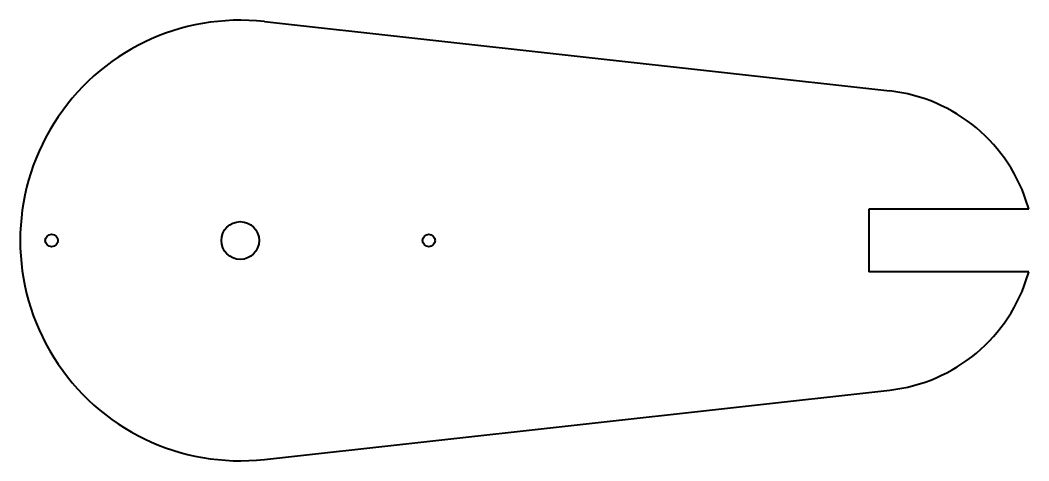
# Model space of a CAD drawing. Header units: millimetres. Extents: x 1.3 to 81.5, y -17.3 to 17.7.
import ezdxf

# ---------------------------------------------------------------- set-up
doc = ezdxf.new("R2010")
doc.units = ezdxf.units.MM
doc.layers.add('Visible', color=7, linetype='Continuous', lineweight=40)

msp = doc.modelspace()

# ---------------------------------------------------------------- linework, layer by layer
at = {"layer": 'Visible'}
for p, q in [((20.728, 17.582), (70.447, 12.071)), ((81.512, 2.688), (68.8, 2.688)), ((68.8, 2.688), (68.8, -2.312)), ((81.512, 2.688), (81.461, 2.86)), ((81.512, -2.312), (68.8, -2.312)), ((81.461, -2.483), (81.512, -2.312)), ((20.728, -17.205), (70.447, -11.694))]:
    msp.add_line(p, q, dxfattribs=at)
for centre, radius in [((18.8, 0.188), 1.5), ((3.8, 0.188), 0.5), ((33.8, 0.188), 0.5)]:
    msp.add_circle(centre, radius, dxfattribs=at)
for centre, radius, start, end in [((18.8, 0.188), 17.5, 83.67491, 276.32509), ((69.017, -0.829), 12.979, 16.51435, 83.67491), ((69.017, 1.206), 12.979, 276.32509, 343.48565)]:
    msp.add_arc(centre, radius, start, end, dxfattribs=at)

doc.saveas('drawing.dxf')
